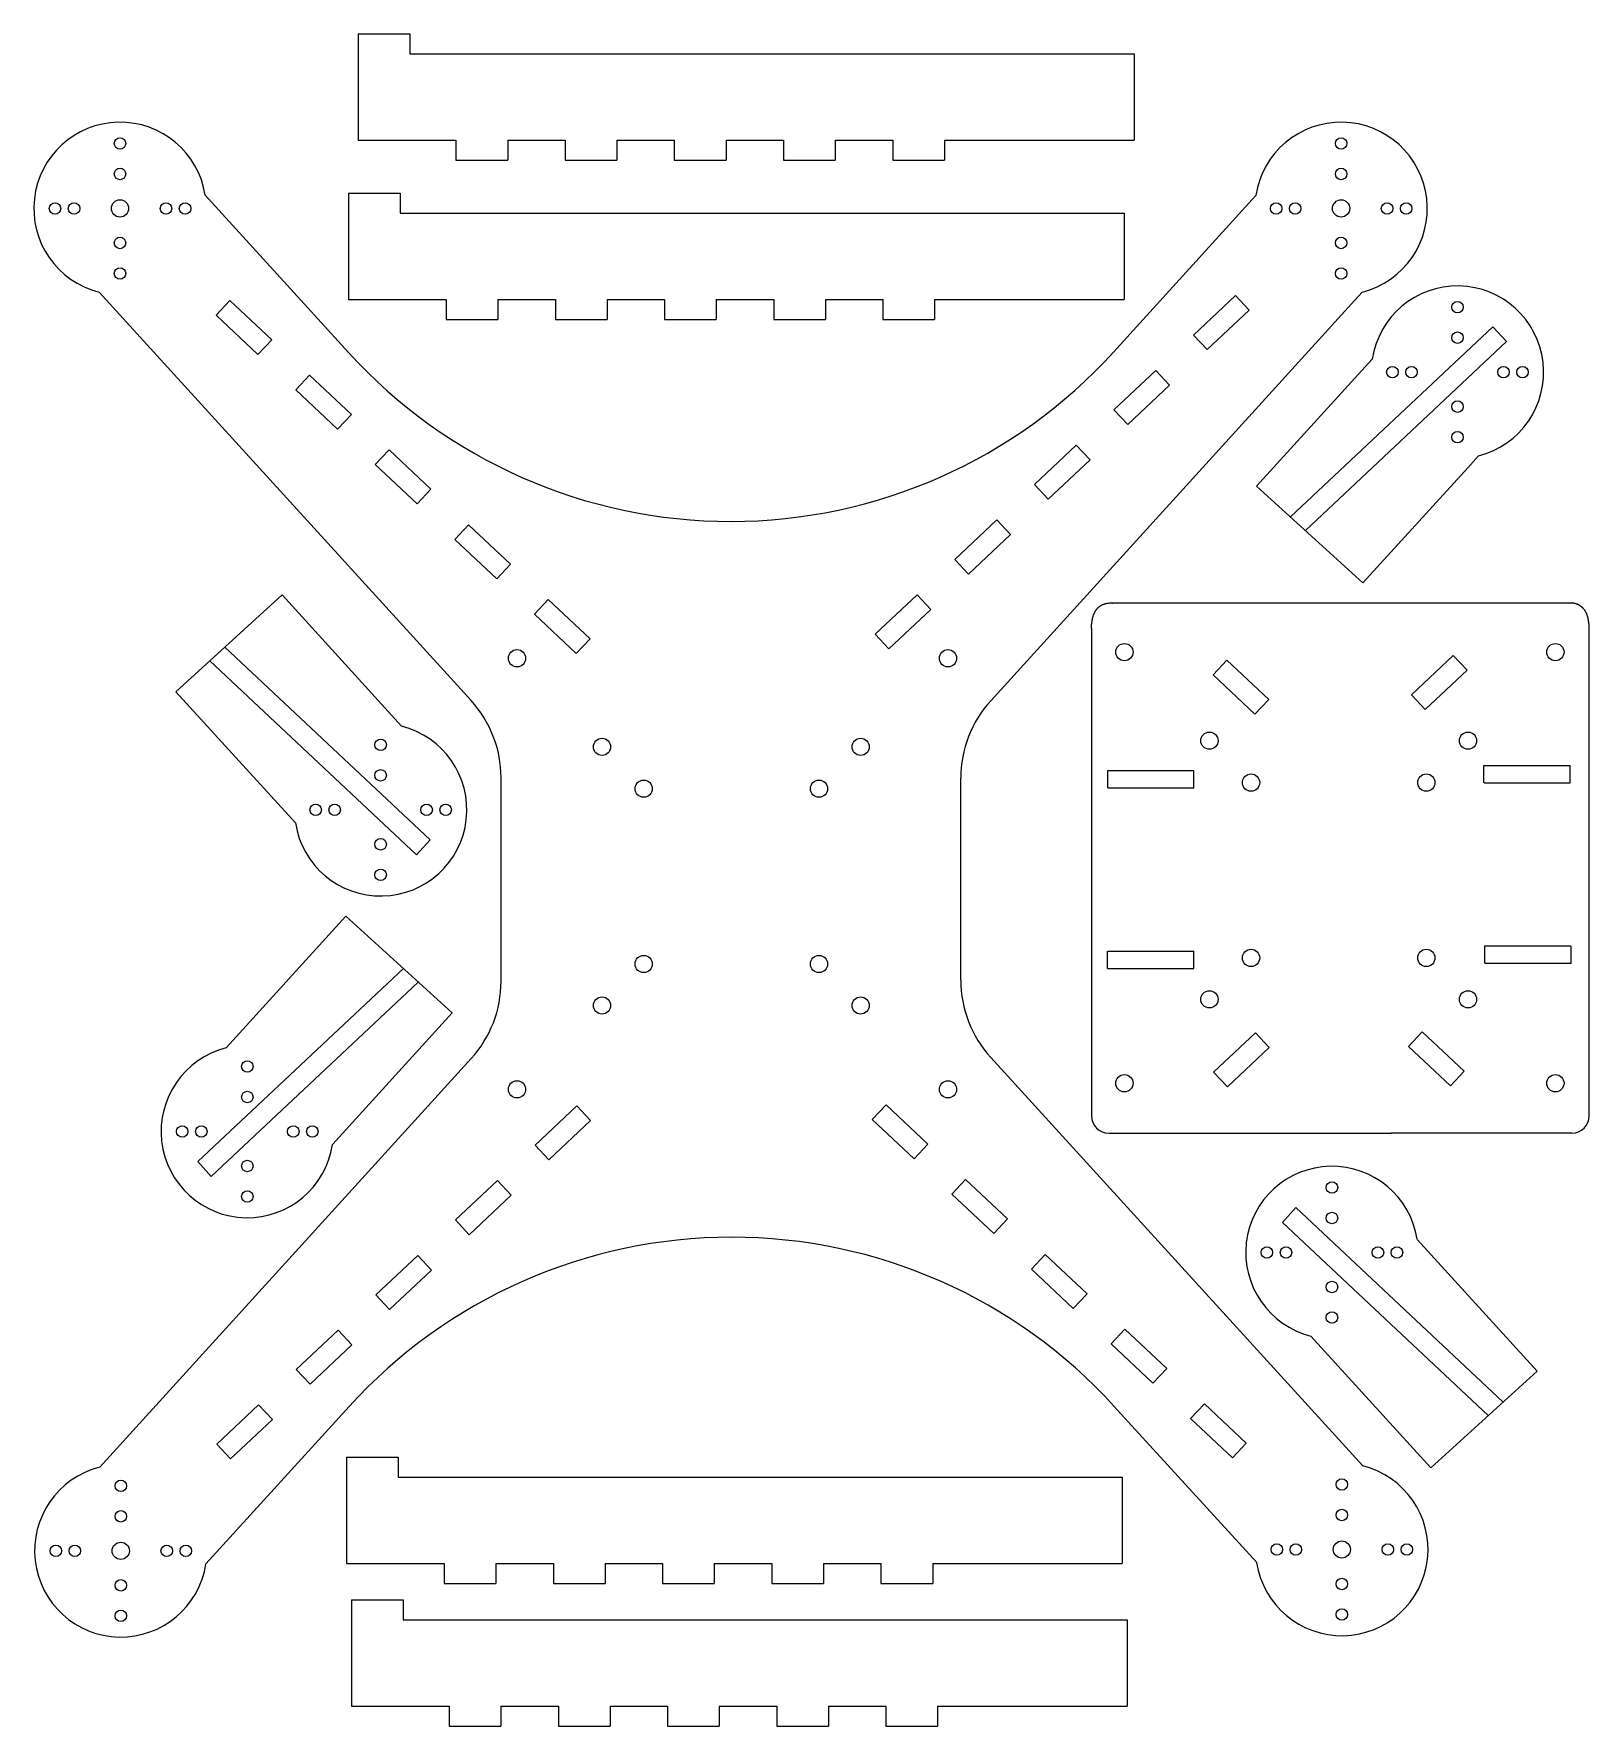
# Model space of a CAD drawing. Header units: millimetres. Extents: x 66 to 336, y 19 to 313.
import ezdxf

# ---------------------------------------------------------------- set-up
doc = ezdxf.new("R2010")
doc.units = ezdxf.units.MM
doc.layers.add('CORTES_INTERIORES', color=1, linetype='Continuous')
doc.layers.add('FRAME', color=7, linetype='Continuous')

msp = doc.modelspace()

# ---------------------------------------------------------------- linework, layer by layer
for p, q in [((122.19, 313.17), (131.19, 313.17)), ((122.19, 313.17), (122.19, 309.67)), ((131.19, 313.17), (131.19, 309.67)), ((122.19, 309.67), (122.19, 294.67)), ((131.19, 309.67), (257.19, 309.67)), ((257.19, 309.67), (257.19, 294.67)), ((122.19, 294.67), (139.19, 294.67)), ((148.19, 294.67), (158.19, 294.67)), ((167.19, 294.67), (177.19, 294.67)), ((186.19, 294.67), (196.19, 294.67)), ((205.19, 294.67), (215.19, 294.67)), ((224.19, 294.67), (234.19, 294.67)), ((234.19, 294.67), (242.19, 294.67)), ((242.19, 294.67), (257.19, 294.67)), ((120.49, 285.48), (129.49, 285.48)), ((120.49, 285.48), (120.49, 281.98)), ((129.49, 285.48), (129.49, 281.98)), ((120.49, 281.98), (120.49, 266.98)), ((129.49, 281.98), (255.49, 281.98)), ((255.49, 281.98), (255.49, 266.98)), ((120.49, 266.98), (137.49, 266.98)), ((146.49, 266.98), (156.49, 266.98)), ((165.49, 266.98), (175.49, 266.98)), ((184.49, 266.98), (194.49, 266.98)), ((203.49, 266.98), (213.49, 266.98)), ((222.49, 266.98), (232.49, 266.98)), ((232.49, 266.98), (240.49, 266.98)), ((240.49, 266.98), (255.49, 266.98)), ((319.64, 262.23), (284.4, 229.12)), ((319.64, 262.23), (322, 259.64)), ((322, 259.64), (287, 226.76)), ((297.02, 217.65), (278.52, 234.47)), ((90.45, 198.72), (108.93, 215.56)), ((98.98, 206.49), (134.69, 172.94)), ((96.38, 204.12), (132.35, 170.34)), ((132.35, 170.34), (134.69, 172.94)), ((120.04, 159.66), (138.54, 142.84)), ((94.27, 116.97), (130.04, 150.57)), ((96.61, 114.37), (132.63, 148.21)), ((94.27, 116.97), (96.61, 114.37)), ((283.03, 106.4), (285.37, 109)), ((285.37, 109), (321.41, 75.15)), ((283.03, 106.4), (318.82, 72.78)), ((308.85, 63.7), (327.33, 80.54)), ((120.15, 65.56), (129.15, 65.56)), ((120.15, 65.56), (120.15, 62.06)), ((129.15, 65.56), (129.15, 62.06)), ((120.15, 62.06), (120.15, 47.06)), ((129.15, 62.06), (255.15, 62.06)), ((255.15, 62.06), (255.15, 47.06)), ((120.15, 47.06), (137.15, 47.06)), ((146.15, 47.06), (156.15, 47.06)), ((165.15, 47.06), (175.15, 47.06)), ((184.15, 47.06), (194.15, 47.06)), ((203.15, 47.06), (213.15, 47.06)), ((222.15, 47.06), (232.15, 47.06)), ((232.15, 47.06), (240.15, 47.06)), ((240.15, 47.06), (255.15, 47.06)), ((121.01, 40.76), (130.01, 40.76)), ((121.01, 40.76), (121.01, 37.26)), ((130.01, 40.76), (130.01, 37.26)), ((121.01, 37.26), (121.01, 22.26)), ((130.01, 37.26), (256.01, 37.26)), ((256.01, 37.26), (256.01, 22.26)), ((121.01, 22.26), (138.01, 22.26)), ((147.01, 22.26), (157.01, 22.26)), ((166.01, 22.26), (176.01, 22.26)), ((185.01, 22.26), (195.01, 22.26)), ((204.01, 22.26), (214.01, 22.26)), ((223.01, 22.26), (233.01, 22.26)), ((233.01, 22.26), (241.01, 22.26)), ((241.01, 22.26), (256.01, 22.26))]:
    msp.add_line(p, q)
at = {"layer": 'CORTES_INTERIORES', "color": 1, "linetype": 'Continuous'}
msp.add_line((252.92, 214.16), (253.43, 214.16), dxfattribs=at)
at = {"layer": 'CORTES_INTERIORES'}
for p, q in [((318.08, 185.88), (333.08, 185.88)), ((318.08, 182.88), (318.08, 185.88)), ((318.08, 182.87), (318.08, 185.87)), ((333.09, 182.87), (333.09, 185.87)), ((252.61, 185), (267.61, 185)), ((252.61, 182), (252.61, 185)), ((252.61, 181.98), (252.61, 184.98)), ((267.62, 181.98), (267.62, 184.98)), ((318.09, 182.87), (333.09, 182.87)), ((252.62, 181.98), (267.62, 181.98)), ((252.57, 153.6), (267.57, 153.6)), ((252.57, 150.6), (252.57, 153.6)), ((252.57, 150.59), (252.57, 153.59)), ((267.58, 150.59), (267.58, 153.59)), ((318.22, 154.49), (333.22, 154.49)), ((318.22, 151.49), (318.22, 154.49)), ((318.22, 151.47), (318.22, 154.47)), ((333.23, 151.47), (333.23, 154.47)), ((252.58, 150.59), (267.58, 150.59)), ((318.23, 151.47), (333.23, 151.47))]:
    msp.add_line(p, q, dxfattribs=at)
for points in [[(104.74, 257.4), (107.14, 259.96), (99.85, 266.8), (97.45, 264.25)], [(269.94, 258.23), (267.54, 260.78), (274.83, 267.63), (277.23, 265.08)], [(118.59, 244.4), (120.99, 246.95), (113.7, 253.79), (111.3, 251.24)], [(256.09, 245.22), (253.69, 247.77), (260.98, 254.62), (263.38, 252.07)], [(242.24, 232.21), (239.85, 234.76), (247.13, 241.61), (249.53, 239.06)], [(132.44, 231.39), (134.83, 233.94), (127.55, 240.78), (125.15, 238.23)], [(146.29, 218.38), (148.68, 220.93), (141.39, 227.78), (139, 225.22)], [(228.39, 219.2), (226, 221.75), (233.29, 228.6), (235.68, 226.05)], [(214.54, 206.19), (212.15, 208.74), (219.44, 215.59), (221.83, 213.04)], [(160.13, 205.37), (162.53, 207.92), (155.24, 214.77), (152.85, 212.22)], [(278.22, 194.79), (280.62, 197.34), (273.33, 204.19), (270.93, 201.64)], [(307.84, 195.61), (305.45, 198.17), (312.74, 205.01), (315.13, 202.46)], [(278.32, 139.37), (280.72, 136.82), (273.43, 129.98), (271.03, 132.53)], [(307.34, 139.55), (304.94, 137), (312.23, 130.15), (314.62, 132.7)], [(160.24, 126.67), (162.63, 124.12), (155.35, 117.27), (152.95, 119.82)], [(214.04, 126.85), (211.64, 124.29), (218.93, 117.45), (221.32, 120)], [(146.39, 113.66), (148.79, 111.11), (141.5, 104.26), (139.1, 106.82)], [(227.88, 113.84), (225.49, 111.29), (232.78, 104.44), (235.17, 106.99)], [(132.54, 100.65), (134.94, 98.1), (127.65, 91.26), (125.25, 93.81)], [(241.73, 100.83), (239.34, 98.28), (246.62, 91.43), (249.02, 93.98)], [(118.69, 87.64), (121.09, 85.09), (113.8, 78.25), (111.4, 80.8)], [(255.58, 87.82), (253.18, 85.27), (260.47, 78.42), (262.87, 80.97)], [(104.84, 74.64), (107.24, 72.08), (99.95, 65.24), (97.56, 67.79)], [(269.43, 74.81), (267.03, 72.26), (274.32, 65.41), (276.72, 67.96)]]:
    msp.add_lwpolyline(points, close=True, dxfattribs=at)
for centre, radius in [((80.73, 294.11), 1), ((293.22, 294.11), 1), ((80.73, 288.8), 1), ((293.22, 288.8), 1), ((69.42, 282.8), 1), ((72.73, 282.8), 1), ((80.73, 282.8), 1.5), ((88.73, 282.8), 1), ((92.05, 282.8), 1), ((281.91, 282.8), 1), ((285.22, 282.8), 1), ((293.22, 282.8), 1.5), ((301.22, 282.8), 1), ((304.54, 282.8), 1), ((80.73, 276.8), 1), ((293.22, 276.8), 1), ((80.73, 271.48), 1), ((293.22, 271.48), 1), ((313.47, 265.63), 1), ((313.47, 260.32), 1), ((302.15, 254.32), 1), ((305.47, 254.32), 1), ((321.47, 254.32), 1), ((324.78, 254.32), 1), ((313.47, 248.32), 1), ((313.47, 243), 1), ((126.08, 189.49), 1), ((126.08, 184.18), 1), ((114.77, 178.18), 1), ((118.08, 178.18), 1), ((134.08, 178.18), 1), ((137.4, 178.18), 1), ((126.08, 172.18), 1), ((126.08, 166.87), 1), ((102.88, 133.52), 1), ((102.88, 128.21), 1), ((91.56, 122.21), 1), ((94.88, 122.21), 1), ((110.88, 122.21), 1), ((114.19, 122.21), 1), ((102.88, 116.21), 1), ((102.88, 110.89), 1), ((291.63, 112.48), 1), ((291.63, 107.16), 1), ((280.31, 101.16), 1), ((283.63, 101.16), 1), ((299.63, 101.16), 1), ((302.94, 101.16), 1), ((291.63, 95.16), 1), ((291.63, 89.85), 1), ((80.86, 60.57), 1), ((293.35, 60.81), 1), ((80.86, 55.26), 1), ((293.35, 55.49), 1), ((69.55, 49.26), 1), ((72.86, 49.26), 1), ((80.86, 49.26), 1.5), ((88.86, 49.26), 1), ((92.18, 49.26), 1), ((282.04, 49.49), 1), ((285.35, 49.49), 1), ((293.35, 49.49), 1.5), ((301.35, 49.49), 1), ((304.67, 49.49), 1), ((80.86, 43.26), 1), ((293.35, 43.49), 1), ((80.86, 37.94), 1), ((293.35, 38.18), 1)]:
    msp.add_circle(centre, radius, dxfattribs=at)
at = {"layer": 'CORTES_INTERIORES', "linetype": 'Continuous'}
for centre in [(255.51, 205.61), (330.51, 205.61), (270.31, 190.2), (315.31, 190.2), (164.61, 189.13), (209.61, 189.13), (277.55, 182.91), (308.05, 182.91), (277.55, 152.41), (308.05, 152.41), (164.61, 144.13), (209.61, 144.13), (270.31, 145.2), (315.31, 145.2), (255.51, 130.61), (330.51, 130.61)]:
    msp.add_circle(centre, 1.5, dxfattribs=at)
at = {"layer": 'CORTES_INTERIORES', "color": 1, "linetype": 'Continuous'}
for centre in [(171.86, 181.85), (202.36, 181.85), (171.86, 151.35), (202.36, 151.35)]:
    msp.add_circle(centre, 1.5, dxfattribs=at)
at = {"layer": 'Defpoints', "color": 1, "linetype": 'Continuous'}
for centre in [(149.81, 204.54), (224.81, 204.54), (149.81, 129.54), (224.81, 129.54)]:
    msp.add_circle(centre, 1.5, dxfattribs=at)
at = {"layer": 'FRAME', "color": 0, "linetype": 'Continuous'}
for p, q in [((139.19, 294.67), (139.19, 291.17)), ((148.19, 294.67), (148.19, 291.17)), ((158.19, 294.67), (158.19, 291.17)), ((167.19, 294.67), (167.19, 291.17)), ((177.19, 294.67), (177.19, 291.17)), ((186.19, 294.67), (186.19, 291.17)), ((196.19, 294.67), (196.19, 291.17)), ((205.19, 294.67), (205.19, 291.17)), ((215.19, 294.67), (215.19, 291.17)), ((224.19, 294.67), (224.19, 291.17)), ((139.19, 291.17), (148.19, 291.17)), ((158.19, 291.17), (167.19, 291.17)), ((177.19, 291.17), (186.19, 291.17)), ((196.19, 291.17), (205.19, 291.17)), ((215.19, 291.17), (224.19, 291.17)), ((95.56, 285.09), (120.49, 257.73)), ((277.19, 283.74), (253.6, 257.8)), ((278.4, 285.07), (277.19, 283.74)), ((77.08, 268.25), (141.83, 197.2)), ((296.89, 268.25), (295.01, 266.18)), ((137.49, 266.98), (137.49, 263.48)), ((146.49, 266.98), (146.49, 263.48)), ((156.49, 266.98), (156.49, 263.48)), ((165.49, 266.98), (165.49, 263.48)), ((175.49, 266.98), (175.49, 263.48)), ((184.49, 266.98), (184.49, 263.48)), ((194.49, 266.98), (194.49, 263.48)), ((203.49, 266.98), (203.49, 263.48)), ((213.49, 266.98), (213.49, 263.48)), ((222.49, 266.98), (222.49, 263.48)), ((295.01, 266.18), (232.25, 197.16)), ((137.49, 263.48), (146.49, 263.48)), ((156.49, 263.48), (165.49, 263.48)), ((175.49, 263.48), (184.49, 263.48)), ((194.49, 263.48), (203.49, 263.48)), ((213.49, 263.48), (222.49, 263.48)), ((298.64, 256.59), (297.43, 255.26)), ((297.43, 255.26), (278.52, 234.47)), ((317.14, 239.77), (315.25, 237.7)), ((315.25, 237.7), (297.02, 217.65)), ((108.93, 215.56), (129.74, 192.73)), ((253.49, 214.16), (333.25, 214.16)), ((90.45, 198.72), (111.26, 175.89)), ((120.04, 159.66), (99.21, 136.75)), ((138.54, 142.84), (117.7, 119.93)), ((141.84, 134.9), (77.19, 63.8)), ((232.26, 135.09), (297.01, 64.04)), ((277.15, 121.92), (301.95, 121.92)), ((306.45, 103.45), (327.33, 80.54)), ((287.97, 86.61), (308.85, 63.7)), ((120.59, 74.37), (95.69, 46.98)), ((253.7, 74.45), (278.53, 47.2)), ((137.15, 47.06), (137.15, 43.56)), ((146.15, 47.06), (146.15, 43.56)), ((156.15, 47.06), (156.15, 43.56)), ((165.15, 47.06), (165.15, 43.56)), ((175.15, 47.06), (175.15, 43.56)), ((184.15, 47.06), (184.15, 43.56)), ((194.15, 47.06), (194.15, 43.56)), ((203.15, 47.06), (203.15, 43.56)), ((213.15, 47.06), (213.15, 43.56)), ((222.15, 47.06), (222.15, 43.56)), ((137.15, 43.56), (146.15, 43.56)), ((156.15, 43.56), (165.15, 43.56)), ((175.15, 43.56), (184.15, 43.56)), ((194.15, 43.56), (203.15, 43.56)), ((213.15, 43.56), (222.15, 43.56)), ((138.01, 22.26), (138.01, 18.76)), ((147.01, 22.26), (147.01, 18.76)), ((157.01, 22.26), (157.01, 18.76)), ((166.01, 22.26), (166.01, 18.76)), ((176.01, 22.26), (176.01, 18.76)), ((185.01, 22.26), (185.01, 18.76)), ((195.01, 22.26), (195.01, 18.76)), ((204.01, 22.26), (204.01, 18.76)), ((214.01, 22.26), (214.01, 18.76)), ((223.01, 22.26), (223.01, 18.76)), ((138.01, 18.76), (147.01, 18.76)), ((157.01, 18.76), (166.01, 18.76)), ((176.01, 18.76), (185.01, 18.76)), ((195.01, 18.76), (204.01, 18.76)), ((214.01, 18.76), (223.01, 18.76))]:
    msp.add_line(p, q, dxfattribs=at)
at = {"layer": 'FRAME', "color": 0}
for p, q in [((249.79, 209.83), (249.79, 124.92)), ((336.39, 124.92), (336.39, 209.72)), ((147.04, 148.35), (147.04, 183.73)), ((227.04, 148.56), (227.04, 183.7)), ((252.79, 121.92), (277.15, 121.92)), ((333.39, 121.92), (301.95, 121.92))]:
    msp.add_line(p, q, dxfattribs=at)
for points in [[(249.79, 209.72), (249.79, 209.95), (249.8, 210.17), (249.81, 210.39), (249.83, 210.6), (249.85, 210.8), (249.88, 211), (249.91, 211.18), (249.94, 211.37), (249.98, 211.54), (250.03, 211.71), (250.08, 211.87), (250.1, 211.95), (250.13, 212.03), (250.16, 212.1), (250.18, 212.18), (250.21, 212.25), (250.24, 212.32), (250.28, 212.39), (250.31, 212.46), (250.34, 212.52), (250.37, 212.59), (250.41, 212.65), (250.45, 212.71), (250.48, 212.77), (250.52, 212.83), (250.56, 212.89), (250.6, 212.95), (250.64, 213), (250.68, 213.05), (250.72, 213.11), (250.76, 213.16), (250.8, 213.21), (250.85, 213.25), (250.89, 213.3), (250.94, 213.35), (250.98, 213.39), (251.03, 213.43), (251.08, 213.47), (251.12, 213.51), (251.17, 213.55), (251.22, 213.59), (251.27, 213.62), (251.32, 213.66), (251.37, 213.69), (251.42, 213.72), (251.48, 213.75), (251.53, 213.78), (251.58, 213.81), (251.64, 213.84), (251.69, 213.87), (251.74, 213.89), (251.8, 213.91), (251.86, 213.94), (251.91, 213.96), (251.97, 213.98), (252.02, 214), (252.08, 214.02), (252.14, 214.03), (252.2, 214.05), (252.26, 214.06), (252.32, 214.08), (252.38, 214.09), (252.44, 214.1), (252.5, 214.11), (252.56, 214.12), (252.68, 214.14), (252.8, 214.15), (252.92, 214.16), (253.05, 214.16), (253.17, 214.16), (253.3, 214.16), (253.43, 214.15), (253.49, 214.15)], [(336.39, 209.72), (336.39, 209.95), (336.38, 210.17), (336.37, 210.39), (336.35, 210.6), (336.33, 210.8), (336.3, 211), (336.27, 211.18), (336.23, 211.37), (336.19, 211.54), (336.15, 211.71), (336.1, 211.87), (336.07, 211.95), (336.05, 212.03), (336.02, 212.1), (335.99, 212.18), (335.96, 212.25), (335.93, 212.32), (335.9, 212.39), (335.87, 212.46), (335.84, 212.52), (335.8, 212.59), (335.77, 212.65), (335.73, 212.71), (335.69, 212.77), (335.66, 212.83), (335.62, 212.89), (335.58, 212.95), (335.54, 213), (335.5, 213.05), (335.46, 213.11), (335.42, 213.16), (335.37, 213.21), (335.33, 213.25), (335.28, 213.3), (335.24, 213.34), (335.19, 213.39), (335.15, 213.43), (335.1, 213.47), (335.05, 213.51), (335, 213.55), (334.95, 213.59), (334.9, 213.62), (334.85, 213.66), (334.8, 213.69), (334.75, 213.72), (334.7, 213.75), (334.65, 213.78), (334.59, 213.81), (334.54, 213.84), (334.49, 213.86), (334.43, 213.89), (334.38, 213.91), (334.32, 213.94), (334.26, 213.96), (334.21, 213.98), (334.15, 214), (334.09, 214.01), (334.04, 214.03), (333.98, 214.05), (333.92, 214.06), (333.86, 214.08), (333.8, 214.09), (333.74, 214.1), (333.68, 214.11), (333.62, 214.12), (333.5, 214.14), (333.38, 214.15), (333.25, 214.16)]]:
    msp.add_lwpolyline(points, dxfattribs=at)
at = {"layer": 'FRAME', "color": 0, "linetype": 'Continuous'}
for centre, radius, start, end in [((80.73, 282.8), 15, 8.7871, 255.9017), ((293.22, 282.8), 15, 284.1617, 171.2763), ((313.47, 254.32), 15, 284.1617, 171.2763), ((187.01, 318.35), 90, 222.3444, 317.719), ((126.08, 178.18), 15, 188.7871, 75.9017), ((102.88, 122.21), 15, 104.1617, 351.2763), ((291.63, 101.16), 15, 8.7871, 255.9017), ((187.18, 13.82), 90, 42.3444, 137.719), ((80.86, 49.26), 15, 104.1617, 351.2763), ((293.35, 49.49), 15, 188.7871, 75.9017)]:
    msp.add_arc(centre, radius, start, end, dxfattribs=at)
at = {"layer": 'FRAME', "color": 0}
for centre, radius, start, end in [((127.04, 183.73), 20, 0, 42.3444), ((247.04, 183.7), 20, 137.719, 180), ((127.04, 148.35), 20, 317.719, 0), ((247.04, 148.56), 20, 180, 222.3444), ((252.79, 124.92), 3, 180, 270), ((333.39, 124.92), 3, 270, 360)]:
    msp.add_arc(centre, radius, start, end, dxfattribs=at)

doc.saveas('drawing.dxf')
